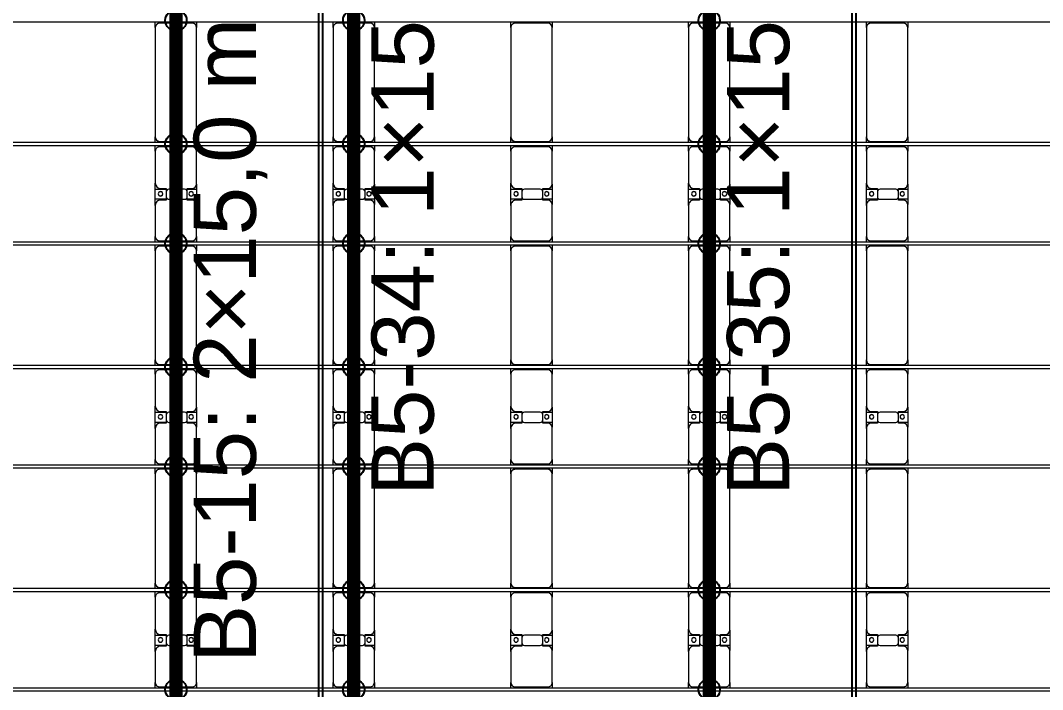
# Model space of a CAD drawing. Header units: millimetres. Extents: x -147246 to 112336, y -213734 to -86506.
# Drawn here: x -137864 to -126364, y -105745 to -98215 of the extents above; entities that cross this region are included whole.
import ezdxf

# ---------------------------------------------------------------- set-up
doc = ezdxf.new("R2010")
doc.units = ezdxf.units.MM
doc.layers.add('A-GENM', color=13, linetype='Continuous', lineweight=9)
doc.layers.add('S-BEAM', color=12, linetype='Continuous', lineweight=9)
doc.layers.add('GC-GHI CHU', color=2, linetype='Continuous')
doc.layers.add('GC-HOP 40x60 GIA CUONG', color=1, linetype='Continuous')
doc.styles.add('GC_VN', font='arial.ttf')

# ---------------------------------------------------------------- blocks, each defined once
blk = doc.blocks.new('Dai phao do pin - DẢI PHAO ĐỠ PIN-29486-BỐ TRÍ KHUNG KẾT CẤU BÈ PIN 05')
at = {"layer": 'A-GENM', "color": 7}
for p, q in [((1829, 223), (1890, 223)), ((1840, 173), (1840, -192)), ((3120, 223), (1890, 223)), ((3120, 223), (3179, 223)), ((3170, -192), (3170, 173)), ((3219, 223), (3280, 223)), ((3230, 173), (3230, -192)), ((3650, 223), (3280, 223)), ((3650, 223), (3822, 223)), ((3700, 118), (3700, 173)), ((3792, 118), (3700, 118)), ((3708, 223), (3880, 223)), ((3708, 118), (3708, 223)), ((3830, 118), (3738, 118)), ((3822, 223), (3822, 118)), ((3830, 173), (3830, 118)), ((4240, 223), (3880, 223)), ((4240, 223), (4299, 223)), ((4290, -192), (4290, 173)), ((4339, 223), (4400, 223)), ((4350, 173), (4350, -192)), ((5630, 223), (4400, 223)), ((5630, 223), (5689, 223)), ((5680, -192), (5680, 173)), ((5729, 223), (5790, 223)), ((5740, 173), (5740, -192)), ((6160, 223), (5790, 223)), ((6160, 223), (6332, 223)), ((6210, 118), (6210, 173)), ((6302, 118), (6210, 118)), ((6218, 223), (6386, 223)), ((6218, 118), (6218, 223)), ((6340, 118), (6248, 118)), ((6332, 223), (6332, 118)), ((6340, 173), (6340, 118)), ((6750, 223), (6390, 223)), ((6750, 223), (6809, 223)), ((6800, -192), (6800, 173)), ((6849, 223), (6910, 223)), ((6860, 173), (6860, -192)), ((8140, 223), (6910, 223)), ((8140, 223), (8199, 223)), ((8190, -192), (8190, 173)), ((8239, 223), (8300, 223)), ((8250, 173), (8250, -192)), ((8670, 223), (8300, 223)), ((8670, 223), (8842, 223)), ((8720, 118), (8720, 173)), ((8812, 118), (8720, 118)), ((8728, 223), (8900, 223)), ((8728, 118), (8728, 223)), ((8850, 118), (8758, 118)), ((8842, 223), (8842, 118)), ((8850, 173), (8850, 118)), ((9260, 223), (8900, 223)), ((9260, 223), (9319, 223)), ((9310, -192), (9310, 173)), ((3708, 88), (3708, -88)), ((3822, -88), (3822, 88)), ((6218, 88), (6218, -88)), ((6332, -88), (6332, 88)), ((8728, 88), (8728, -88)), ((8842, -88), (8842, 88)), ((3700, -182), (3700, -118)), ((3700, -118), (3792, -118)), ((3708, -242), (3708, -121)), ((3738, -118), (3830, -118)), ((3822, -121), (3822, -242)), ((3830, -118), (3830, -182)), ((6210, -182), (6210, -118)), ((6210, -118), (6302, -118)), ((6218, -242), (6218, -121)), ((6248, -118), (6340, -118)), ((6332, -121), (6332, -242)), ((6340, -118), (6340, -182)), ((8720, -182), (8720, -118)), ((8720, -118), (8812, -118)), ((8728, -242), (8728, -121)), ((8758, -118), (8850, -118)), ((8842, -121), (8842, -242)), ((8850, -118), (8850, -182)), ((1890, -242), (1829, -242)), ((1890, -242), (3120, -242)), ((3179, -242), (3120, -242)), ((3280, -242), (3219, -242)), ((3280, -242), (3640, -242)), ((3822, -242), (3640, -242)), ((3890, -242), (3708, -242)), ((3890, -242), (4240, -242)), ((4299, -242), (4240, -242)), ((4400, -242), (4339, -242)), ((4400, -242), (5630, -242)), ((5689, -242), (5630, -242)), ((5790, -242), (5729, -242)), ((5790, -242), (6150, -242)), ((6332, -242), (6150, -242)), ((6400, -242), (6218, -242)), ((6400, -242), (6750, -242)), ((6809, -242), (6750, -242)), ((6910, -242), (6849, -242)), ((6910, -242), (8140, -242)), ((8199, -242), (8140, -242)), ((8300, -242), (8239, -242)), ((8300, -242), (8660, -242)), ((8842, -242), (8660, -242)), ((8910, -242), (8728, -242)), ((8910, -242), (9260, -242)), ((9319, -242), (9260, -242))]:
    blk.add_line(p, q, dxfattribs=at)
for centre, radius, start, end in [((1890, 173), 50, 90, 180), ((1890, 173), 50, 90, 180), ((3120, 173), 50, 0, 90), ((3120, 173), 50, 45, 90), ((3280, 173), 50, 90, 180), ((3280, 173), 50, 135, 180), ((3650, 173), 50, 0, 90), ((3650, 173), 50, 0, 45), ((3738, 88), 30, 90, 180), ((3759, 162), 25, 0, 180), ((3759, 162), 25, 180, 0), ((3761, 162), 25, 0, 180), ((3761, 162), 25, 180, 360), ((3792, 88), 30, 0, 90), ((3880, 173), 50, 90, 180), ((3880, 173), 50, 135, 180), ((4240, 173), 50, 0, 90), ((4240, 173), 50, 0, 45), ((4400, 173), 50, 90, 180), ((4400, 173), 50, 90, 180), ((5630, 173), 50, 0, 90), ((5630, 173), 50, 45, 90), ((5790, 173), 50, 90, 180), ((5790, 173), 50, 135, 180), ((6160, 173), 50, 0, 90), ((6160, 173), 50, 0, 45), ((6248, 88), 30, 90, 180), ((6269, 162), 25, 0, 180), ((6269, 162), 25, 180, 0), ((6271, 162), 25, 0, 180), ((6271, 162), 25, 180, 360), ((6302, 88), 30, 0, 90), ((6390, 173), 50, 90, 180), ((6390, 173), 50, 135, 180), ((6750, 173), 50, 0, 90), ((6750, 173), 50, 0, 45), ((6910, 173), 50, 90, 180), ((6910, 173), 50, 90, 180), ((8140, 173), 50, 0, 90), ((8140, 173), 50, 45, 90), ((8300, 173), 50, 90, 180), ((8300, 173), 50, 135, 180), ((8670, 173), 50, 0, 90), ((8670, 173), 50, 0, 45), ((8758, 88), 30, 90, 180), ((8779, 162), 25, 0, 180), ((8779, 162), 25, 180, 360), ((8781, 162), 25, 0, 180), ((8781, 162), 25, 180, 360), ((8812, 88), 30, 0, 90), ((8900, 173), 50, 90, 180), ((8900, 173), 50, 135, 180), ((9260, 173), 50, 360, 90), ((9260, 173), 50, 0, 45), ((3738, -88), 30, 180, 270), ((3792, -88), 30, 270, 0), ((6248, -88), 30, 180, 270), ((6302, -88), 30, 270, 0), ((8758, -88), 30, 180, 270), ((8812, -88), 30, 270, 360), ((1890, -192), 50, 180, 270), ((1890, -192), 50, 180, 255), ((3120, -192), 50, 270, 0), ((3120, -192), 50, 270, 345), ((3280, -192), 50, 180, 270), ((3280, -192), 50, 180, 225), ((3640, -182), 60, 270, 360), ((3640, -182), 60, 330, 0), ((3759, -183), 25, 360, 180), ((3759, -183), 25, 180, 0), ((3761, -183), 25, 0, 180), ((3761, -183), 25, 180, 0), ((3890, -182), 60, 180, 270), ((3890, -182), 60, 180, 210), ((4240, -192), 50, 270, 0), ((4240, -192), 50, 315, 360), ((4400, -192), 50, 180, 270), ((4400, -192), 50, 180, 255), ((5630, -192), 50, 270, 0), ((5630, -192), 50, 270, 345), ((5790, -192), 50, 180, 270), ((5790, -192), 50, 180, 225), ((6150, -182), 60, 270, 360), ((6150, -182), 60, 330, 0), ((6269, -183), 25, 0, 180), ((6269, -183), 25, 180, 0), ((6271, -183), 25, 0, 180), ((6271, -183), 25, 180, 0), ((6400, -182), 60, 180, 270), ((6400, -182), 60, 180, 210), ((6750, -192), 50, 270, 0), ((6750, -192), 50, 315, 0), ((6910, -192), 50, 180, 270), ((6910, -192), 50, 180, 255), ((8140, -192), 50, 270, 0), ((8140, -192), 50, 270, 345), ((8300, -192), 50, 180, 270), ((8300, -192), 50, 180, 225), ((8660, -182), 60, 270, 0), ((8660, -182), 60, 330, 0), ((8779, -183), 25, 0, 180), ((8779, -183), 25, 180, 0), ((8781, -183), 25, 0, 180), ((8781, -183), 25, 180, 0), ((8910, -182), 60, 180, 270), ((8910, -182), 60, 180, 210), ((9260, -192), 50, 270, 360), ((9260, -192), 50, 315, 0)]:
    blk.add_arc(centre, radius, start, end, dxfattribs=at)
blk = doc.blocks.new('Dai phao do pin - DẢI PHAO ĐỠ PIN-29517-BỐ TRÍ KHUNG KẾT CẤU BÈ PIN 05')
at = {"layer": 'A-GENM', "color": 7}
for p, q in [((1829, 223), (1890, 223)), ((1840, 173), (1840, -192)), ((3120, 223), (1890, 223)), ((3120, 223), (3179, 223)), ((3170, -192), (3170, 173)), ((3219, 223), (3280, 223)), ((3230, 173), (3230, -192)), ((3650, 223), (3280, 223)), ((3650, 223), (3822, 223)), ((3700, 118), (3700, 173)), ((3792, 118), (3700, 118)), ((3708, 223), (3880, 223)), ((3708, 118), (3708, 223)), ((3830, 118), (3738, 118)), ((3822, 223), (3822, 118)), ((3830, 173), (3830, 118)), ((4240, 223), (3880, 223)), ((4240, 223), (4299, 223)), ((4290, -192), (4290, 173)), ((4339, 223), (4400, 223)), ((4350, 173), (4350, -192)), ((5630, 223), (4400, 223)), ((5630, 223), (5689, 223)), ((5680, -192), (5680, 173)), ((5729, 223), (5790, 223)), ((5740, 173), (5740, -192)), ((6160, 223), (5790, 223)), ((6160, 223), (6332, 223)), ((6210, 118), (6210, 173)), ((6302, 118), (6210, 118)), ((6218, 223), (6386, 223)), ((6218, 118), (6218, 223)), ((6340, 118), (6248, 118)), ((6332, 223), (6332, 118)), ((6340, 173), (6340, 118)), ((6750, 223), (6390, 223)), ((6750, 223), (6809, 223)), ((6800, -192), (6800, 173)), ((6849, 223), (6910, 223)), ((6860, 173), (6860, -192)), ((8140, 223), (6910, 223)), ((8140, 223), (8199, 223)), ((8190, -192), (8190, 173)), ((8239, 223), (8300, 223)), ((8250, 173), (8250, -192)), ((8670, 223), (8300, 223)), ((8670, 223), (8842, 223)), ((8720, 118), (8720, 173)), ((8812, 118), (8720, 118)), ((8728, 223), (8900, 223)), ((8728, 118), (8728, 223)), ((8850, 118), (8758, 118)), ((8842, 223), (8842, 118)), ((8850, 173), (8850, 118)), ((9260, 223), (8900, 223)), ((9260, 223), (9319, 223)), ((9310, -192), (9310, 173)), ((3708, 88), (3708, -88)), ((3822, -88), (3822, 88)), ((6218, 88), (6218, -88)), ((6332, -88), (6332, 88)), ((8728, 88), (8728, -88)), ((8842, -88), (8842, 88)), ((3700, -182), (3700, -118)), ((3700, -118), (3792, -118)), ((3708, -242), (3708, -118)), ((3738, -118), (3830, -118)), ((3822, -118), (3822, -242)), ((3830, -118), (3830, -182)), ((6210, -182), (6210, -118)), ((6210, -118), (6302, -118)), ((6218, -242), (6218, -118)), ((6248, -118), (6340, -118)), ((6332, -118), (6332, -242)), ((6340, -118), (6340, -182)), ((8720, -182), (8720, -118)), ((8720, -118), (8812, -118)), ((8728, -242), (8728, -118)), ((8758, -118), (8850, -118)), ((8842, -118), (8842, -242)), ((8850, -118), (8850, -182)), ((1890, -242), (1829, -242)), ((1890, -242), (3120, -242)), ((3179, -242), (3120, -242)), ((3280, -242), (3219, -242)), ((3280, -242), (3640, -242)), ((3822, -242), (3640, -242)), ((3890, -242), (3708, -242)), ((3890, -242), (4240, -242)), ((4299, -242), (4240, -242)), ((4400, -242), (4339, -242)), ((4400, -242), (5630, -242)), ((5689, -242), (5630, -242)), ((5790, -242), (5729, -242)), ((5790, -242), (6150, -242)), ((6332, -242), (6150, -242)), ((6400, -242), (6218, -242)), ((6400, -242), (6750, -242)), ((6809, -242), (6750, -242)), ((6910, -242), (6849, -242)), ((6910, -242), (8140, -242)), ((8199, -242), (8140, -242)), ((8300, -242), (8239, -242)), ((8300, -242), (8660, -242)), ((8842, -242), (8660, -242)), ((8910, -242), (8728, -242)), ((8910, -242), (9260, -242)), ((9319, -242), (9260, -242))]:
    blk.add_line(p, q, dxfattribs=at)
for centre, radius, start, end in [((1890, 173), 50, 90, 180), ((1890, 173), 50, 90, 180), ((3120, 173), 50, 0, 90), ((3120, 173), 50, 45, 90), ((3280, 173), 50, 90, 180), ((3280, 173), 50, 135, 180), ((3650, 173), 50, 0, 90), ((3650, 173), 50, 0, 45), ((3738, 88), 30, 90, 180), ((3759, 162), 25, 0, 180), ((3759, 162), 25, 180, 0), ((3761, 162), 25, 0, 180), ((3761, 162), 25, 180, 360), ((3792, 88), 30, 0, 90), ((3880, 173), 50, 90, 180), ((3880, 173), 50, 135, 180), ((4240, 173), 50, 0, 90), ((4240, 173), 50, 0, 45), ((4400, 173), 50, 90, 180), ((4400, 173), 50, 90, 180), ((5630, 173), 50, 0, 90), ((5630, 173), 50, 45, 90), ((5790, 173), 50, 90, 180), ((5790, 173), 50, 135, 180), ((6160, 173), 50, 0, 90), ((6160, 173), 50, 0, 45), ((6248, 88), 30, 90, 180), ((6269, 162), 25, 0, 180), ((6269, 162), 25, 180, 0), ((6271, 162), 25, 0, 180), ((6271, 162), 25, 180, 360), ((6302, 88), 30, 0, 90), ((6390, 173), 50, 90, 180), ((6390, 173), 50, 135, 180), ((6750, 173), 50, 0, 90), ((6750, 173), 50, 0, 45), ((6910, 173), 50, 90, 180), ((6910, 173), 50, 90, 180), ((8140, 173), 50, 0, 90), ((8140, 173), 50, 45, 90), ((8300, 173), 50, 90, 180), ((8300, 173), 50, 135, 180), ((8670, 173), 50, 0, 90), ((8670, 173), 50, 0, 45), ((8758, 88), 30, 90, 180), ((8779, 162), 25, 0, 180), ((8779, 162), 25, 180, 360), ((8781, 162), 25, 0, 180), ((8781, 162), 25, 180, 360), ((8812, 88), 30, 0, 90), ((8900, 173), 50, 90, 180), ((8900, 173), 50, 135, 180), ((9260, 173), 50, 360, 90), ((9260, 173), 50, 0, 45), ((3738, -88), 30, 180, 270), ((3792, -88), 30, 270, 0), ((6248, -88), 30, 180, 270), ((6302, -88), 30, 270, 0), ((8758, -88), 30, 180, 270), ((8812, -88), 30, 270, 360), ((1890, -192), 50, 180, 270), ((1890, -192), 50, 180, 255), ((3120, -192), 50, 270, 0), ((3120, -192), 50, 270, 345), ((3280, -192), 50, 180, 270), ((3280, -192), 50, 180, 225), ((3640, -182), 60, 270, 360), ((3640, -182), 60, 330, 0), ((3759, -183), 25, 360, 180), ((3759, -183), 25, 180, 0), ((3761, -183), 25, 0, 180), ((3761, -183), 25, 180, 0), ((3890, -182), 60, 180, 270), ((3890, -182), 60, 180, 210), ((4240, -192), 50, 270, 0), ((4240, -192), 50, 315, 360), ((4400, -192), 50, 180, 270), ((4400, -192), 50, 180, 210), ((4400, -192), 50, 211.4595, 255), ((5630, -192), 50, 270, 0), ((5630, -192), 50, 270, 345), ((5790, -192), 50, 180, 270), ((5790, -192), 50, 180, 225), ((6150, -182), 60, 270, 360), ((6150, -182), 60, 330, 0), ((6269, -183), 25, 0, 180), ((6269, -183), 25, 180, 0), ((6271, -183), 25, 0, 180), ((6271, -183), 25, 180, 0), ((6400, -182), 60, 180, 270), ((6400, -182), 60, 180, 210), ((6750, -192), 50, 270, 0), ((6750, -192), 50, 315, 0), ((6910, -192), 50, 180, 270), ((6910, -192), 50, 180, 210), ((6910, -192), 50, 211.445, 255), ((8140, -192), 50, 270, 0), ((8140, -192), 50, 270, 345), ((8300, -192), 50, 180, 270), ((8300, -192), 50, 180, 225), ((8660, -182), 60, 270, 0), ((8660, -182), 60, 330, 0), ((8779, -183), 25, 0, 180), ((8779, -183), 25, 180, 0), ((8781, -183), 25, 0, 180), ((8781, -183), 25, 180, 0), ((8910, -182), 60, 180, 270), ((8910, -182), 60, 180, 210), ((9260, -192), 50, 270, 360), ((9260, -192), 50, 315, 0)]:
    blk.add_arc(centre, radius, start, end, dxfattribs=at)
blk = doc.blocks.new('Dai phao do pin - DẢI PHAO ĐỠ PIN-29548-BỐ TRÍ KHUNG KẾT CẤU BÈ PIN 05')
at = {"layer": 'A-GENM', "color": 7}
for p, q in [((1829, 223), (1890, 223)), ((1840, 173), (1840, -192)), ((3120, 223), (1890, 223)), ((3120, 223), (3179, 223)), ((3170, -192), (3170, 173)), ((3219, 223), (3280, 223)), ((3230, 173), (3230, -192)), ((3650, 223), (3280, 223)), ((3650, 223), (3822, 223)), ((3700, 118), (3700, 173)), ((3792, 118), (3700, 118)), ((3708, 223), (3880, 223)), ((3708, 118), (3708, 223)), ((3830, 118), (3738, 118)), ((3822, 223), (3822, 118)), ((3830, 173), (3830, 118)), ((4240, 223), (3880, 223)), ((4240, 223), (4299, 223)), ((4290, -192), (4290, 173)), ((4339, 223), (4400, 223)), ((4350, 173), (4350, -192)), ((5630, 223), (4400, 223)), ((5630, 223), (5689, 223)), ((5680, -192), (5680, 173)), ((5729, 223), (5790, 223)), ((5740, 173), (5740, -192)), ((6160, 223), (5790, 223)), ((6160, 223), (6332, 223)), ((6210, 118), (6210, 173)), ((6302, 118), (6210, 118)), ((6218, 223), (6386, 223)), ((6218, 118), (6218, 223)), ((6340, 118), (6248, 118)), ((6332, 223), (6332, 118)), ((6340, 173), (6340, 118)), ((6750, 223), (6390, 223)), ((6750, 223), (6809, 223)), ((6800, -192), (6800, 173)), ((6849, 223), (6910, 223)), ((6860, 173), (6860, -192)), ((8140, 223), (6910, 223)), ((8140, 223), (8199, 223)), ((8190, -192), (8190, 173)), ((8239, 223), (8300, 223)), ((8250, 173), (8250, -192)), ((8670, 223), (8300, 223)), ((8670, 223), (8842, 223)), ((8720, 118), (8720, 173)), ((8812, 118), (8720, 118)), ((8728, 223), (8900, 223)), ((8728, 118), (8728, 223)), ((8850, 118), (8758, 118)), ((8842, 223), (8842, 118)), ((8850, 173), (8850, 118)), ((9260, 223), (8900, 223)), ((9260, 223), (9319, 223)), ((9310, -192), (9310, 173)), ((3708, 88), (3708, -88)), ((3822, -88), (3822, 88)), ((6218, 88), (6218, -88)), ((6332, -88), (6332, 88)), ((8728, 88), (8728, -88)), ((8842, -88), (8842, 88)), ((3700, -182), (3700, -118)), ((3700, -118), (3792, -118)), ((3708, -242), (3708, -118)), ((3738, -118), (3830, -118)), ((3822, -118), (3822, -242)), ((3830, -118), (3830, -182)), ((6210, -182), (6210, -118)), ((6210, -118), (6302, -118)), ((6218, -242), (6218, -118)), ((6248, -118), (6340, -118)), ((6332, -118), (6332, -242)), ((6340, -118), (6340, -182)), ((8720, -182), (8720, -118)), ((8720, -118), (8812, -118)), ((8728, -242), (8728, -118)), ((8758, -118), (8850, -118)), ((8842, -118), (8842, -242)), ((8850, -118), (8850, -182)), ((1890, -242), (1829, -242)), ((1890, -242), (3120, -242)), ((3179, -242), (3120, -242)), ((3280, -242), (3219, -242)), ((3280, -242), (3640, -242)), ((3822, -242), (3640, -242)), ((3890, -242), (3708, -242)), ((3890, -242), (4240, -242)), ((4299, -242), (4240, -242)), ((4400, -242), (4339, -242)), ((4400, -242), (5630, -242)), ((5689, -242), (5630, -242)), ((5790, -242), (5729, -242)), ((5790, -242), (6150, -242)), ((6332, -242), (6150, -242)), ((6400, -242), (6218, -242)), ((6400, -242), (6750, -242)), ((6809, -242), (6750, -242)), ((6910, -242), (6849, -242)), ((6910, -242), (8140, -242)), ((8199, -242), (8140, -242)), ((8300, -242), (8239, -242)), ((8300, -242), (8660, -242)), ((8842, -242), (8660, -242)), ((8910, -242), (8728, -242)), ((8910, -242), (9260, -242)), ((9319, -242), (9260, -242))]:
    blk.add_line(p, q, dxfattribs=at)
for centre, radius, start, end in [((1890, 173), 50, 90, 180), ((1890, 173), 50, 90, 180), ((3120, 173), 50, 0, 90), ((3120, 173), 50, 45, 90), ((3280, 173), 50, 90, 180), ((3280, 173), 50, 135, 180), ((3650, 173), 50, 0, 90), ((3650, 173), 50, 0, 45), ((3738, 88), 30, 90, 180), ((3759, 162), 25, 0, 180), ((3759, 162), 25, 180, 0), ((3761, 162), 25, 0, 180), ((3761, 162), 25, 180, 360), ((3792, 88), 30, 0, 90), ((3880, 173), 50, 90, 180), ((3880, 173), 50, 135, 180), ((4240, 173), 50, 0, 90), ((4240, 173), 50, 0, 45), ((4400, 173), 50, 90, 180), ((4400, 173), 50, 90, 180), ((5630, 173), 50, 0, 90), ((5630, 173), 50, 45, 90), ((5790, 173), 50, 90, 180), ((5790, 173), 50, 135, 180), ((6160, 173), 50, 0, 90), ((6160, 173), 50, 0, 45), ((6248, 88), 30, 90, 180), ((6269, 162), 25, 0, 180), ((6269, 162), 25, 180, 0), ((6271, 162), 25, 0, 180), ((6271, 162), 25, 180, 360), ((6302, 88), 30, 0, 90), ((6390, 173), 50, 90, 180), ((6390, 173), 50, 135, 180), ((6750, 173), 50, 0, 90), ((6750, 173), 50, 0, 45), ((6910, 173), 50, 90, 180), ((6910, 173), 50, 90, 177.0069), ((8140, 173), 50, 0, 90), ((8140, 173), 50, 45, 90), ((8300, 173), 50, 90, 180), ((8300, 173), 50, 135, 180), ((8670, 173), 50, 0, 90), ((8670, 173), 50, 0, 45), ((8758, 88), 30, 90, 180), ((8779, 162), 25, 0, 180), ((8779, 162), 25, 180, 360), ((8781, 162), 25, 0, 180), ((8781, 162), 25, 180, 360), ((8812, 88), 30, 0, 90), ((8900, 173), 50, 90, 180), ((8900, 173), 50, 135, 180), ((9260, 173), 50, 360, 90), ((9260, 173), 50, 0, 45), ((3738, -88), 30, 180, 270), ((3792, -88), 30, 270, 0), ((6248, -88), 30, 180, 270), ((6302, -88), 30, 270, 0), ((8758, -88), 30, 180, 270), ((8812, -88), 30, 270, 360), ((1890, -192), 50, 180, 270), ((1890, -192), 50, 180, 255), ((3120, -192), 50, 270, 0), ((3120, -192), 50, 270, 345), ((3280, -192), 50, 180, 270), ((3280, -192), 50, 180, 225), ((3640, -182), 60, 270, 360), ((3640, -182), 60, 330, 0), ((3759, -183), 25, 360, 180), ((3759, -183), 25, 180, 0), ((3761, -183), 25, 0, 180), ((3761, -183), 25, 180, 0), ((3890, -182), 60, 180, 270), ((3890, -182), 60, 180, 210), ((4240, -192), 50, 270, 0), ((4240, -192), 50, 315, 360), ((4400, -192), 50, 180, 270), ((4400, -192), 50, 180, 255), ((5630, -192), 50, 270, 0), ((5630, -192), 50, 270, 345), ((5790, -192), 50, 180, 270), ((5790, -192), 50, 180, 225), ((6150, -182), 60, 270, 360), ((6150, -182), 60, 330, 0), ((6269, -183), 25, 0, 180), ((6269, -183), 25, 180, 0), ((6271, -183), 25, 0, 180), ((6271, -183), 25, 180, 0), ((6400, -182), 60, 180, 270), ((6400, -182), 60, 180, 210), ((6750, -192), 50, 270, 0), ((6750, -192), 50, 315, 0), ((6910, -192), 50, 180, 270), ((6910, -192), 50, 183.0061, 255), ((8140, -192), 50, 270, 0), ((8140, -192), 50, 270, 345), ((8300, -192), 50, 180, 270), ((8300, -192), 50, 180, 225), ((8660, -182), 60, 270, 0), ((8660, -182), 60, 330, 0), ((8779, -183), 25, 0, 180), ((8779, -183), 25, 180, 0), ((8781, -183), 25, 0, 180), ((8781, -183), 25, 180, 0), ((8910, -182), 60, 180, 270), ((8910, -182), 60, 180, 210), ((9260, -192), 50, 270, 360), ((9260, -192), 50, 315, 0)]:
    blk.add_arc(centre, radius, start, end, dxfattribs=at)
blk = doc.blocks.new('Dai phao do pin - DẢI PHAO ĐỠ PIN-29579-BỐ TRÍ KHUNG KẾT CẤU BÈ PIN 05')
at = {"layer": 'A-GENM', "color": 7}
for p, q in [((1829, 223), (1890, 223)), ((1840, 173), (1840, -192)), ((3120, 223), (1890, 223)), ((3120, 223), (3179, 223)), ((3170, -192), (3170, 173)), ((3219, 223), (3280, 223)), ((3230, 173), (3230, -192)), ((3650, 223), (3280, 223)), ((3650, 223), (3822, 223)), ((3700, 118), (3700, 173)), ((3792, 118), (3700, 118)), ((3708, 223), (3880, 223)), ((3708, 118), (3708, 223)), ((3830, 118), (3738, 118)), ((3822, 223), (3822, 118)), ((3830, 173), (3830, 118)), ((4240, 223), (3880, 223)), ((4240, 223), (4299, 223)), ((4290, -192), (4290, 173)), ((4339, 223), (4400, 223)), ((4350, 173), (4350, -192)), ((5630, 223), (4400, 223)), ((5630, 223), (5689, 223)), ((5680, -192), (5680, 173)), ((5729, 223), (5790, 223)), ((5740, 173), (5740, -192)), ((6160, 223), (5790, 223)), ((6160, 223), (6332, 223)), ((6210, 118), (6210, 173)), ((6302, 118), (6210, 118)), ((6218, 223), (6386, 223)), ((6218, 118), (6218, 223)), ((6340, 118), (6248, 118)), ((6332, 223), (6332, 118)), ((6340, 173), (6340, 118)), ((6750, 223), (6390, 223)), ((6750, 223), (6809, 223)), ((6800, -192), (6800, 173)), ((6849, 223), (6910, 223)), ((6860, 173), (6860, -192)), ((8140, 223), (6910, 223)), ((8140, 223), (8199, 223)), ((8190, -192), (8190, 173)), ((8239, 223), (8300, 223)), ((8250, 173), (8250, -192)), ((8670, 223), (8300, 223)), ((8670, 223), (8842, 223)), ((8720, 118), (8720, 173)), ((8812, 118), (8720, 118)), ((8728, 223), (8900, 223)), ((8728, 118), (8728, 223)), ((8850, 118), (8758, 118)), ((8842, 223), (8842, 118)), ((8850, 173), (8850, 118)), ((9260, 223), (8900, 223)), ((9260, 223), (9319, 223)), ((9310, -192), (9310, 173)), ((3708, 88), (3708, -88)), ((3822, -88), (3822, 88)), ((6218, 88), (6218, -88)), ((6332, -88), (6332, 88)), ((8728, 88), (8728, -88)), ((8842, -88), (8842, 88)), ((3700, -182), (3700, -118)), ((3700, -118), (3792, -118)), ((3708, -242), (3708, -118)), ((3738, -118), (3830, -118)), ((3822, -118), (3822, -242)), ((3830, -118), (3830, -182)), ((6210, -182), (6210, -118)), ((6210, -118), (6302, -118)), ((6218, -242), (6218, -118)), ((6248, -118), (6340, -118)), ((6332, -118), (6332, -242)), ((6340, -118), (6340, -182)), ((8720, -182), (8720, -118)), ((8720, -118), (8812, -118)), ((8728, -242), (8728, -118)), ((8758, -118), (8850, -118)), ((8842, -118), (8842, -242)), ((8850, -118), (8850, -182)), ((1890, -242), (1829, -242)), ((1890, -242), (3120, -242)), ((3179, -242), (3120, -242)), ((3280, -242), (3219, -242)), ((3280, -242), (3640, -242)), ((3822, -242), (3640, -242)), ((3890, -242), (3708, -242)), ((3890, -242), (4240, -242)), ((4299, -242), (4240, -242)), ((4400, -242), (4339, -242)), ((4400, -242), (5630, -242)), ((5689, -242), (5630, -242)), ((5790, -242), (5729, -242)), ((5790, -242), (6150, -242)), ((6332, -242), (6150, -242)), ((6400, -242), (6218, -242)), ((6400, -242), (6750, -242)), ((6809, -242), (6750, -242)), ((6910, -242), (6849, -242)), ((6910, -242), (8140, -242)), ((8199, -242), (8140, -242)), ((8300, -242), (8239, -242)), ((8300, -242), (8660, -242)), ((8842, -242), (8660, -242)), ((8910, -242), (8728, -242)), ((8910, -242), (9260, -242)), ((9319, -242), (9260, -242))]:
    blk.add_line(p, q, dxfattribs=at)
for centre, radius, start, end in [((1890, 173), 50, 90, 180), ((1890, 173), 50, 92.1918, 180), ((3120, 173), 50, 0, 90), ((3120, 173), 50, 45, 87.8516), ((3280, 173), 50, 90, 180), ((3280, 173), 50, 135, 180), ((3650, 173), 50, 0, 90), ((3650, 173), 50, 0, 45), ((3738, 88), 30, 90, 180), ((3759, 162), 25, 0, 180), ((3759, 162), 25, 180, 0), ((3761, 162), 25, 0, 180), ((3761, 162), 25, 180, 360), ((3792, 88), 30, 0, 90), ((3880, 173), 50, 90, 180), ((3880, 173), 50, 135, 180), ((4240, 173), 50, 0, 90), ((4240, 173), 50, 0, 45), ((4400, 173), 50, 90, 180), ((4400, 173), 50, 92.1035, 180), ((5630, 173), 50, 0, 90), ((5630, 173), 50, 45, 87.9399), ((5790, 173), 50, 90, 180), ((5790, 173), 50, 135, 180), ((6160, 173), 50, 0, 90), ((6160, 173), 50, 0, 45), ((6248, 88), 30, 90, 180), ((6269, 162), 25, 0, 180), ((6269, 162), 25, 180, 0), ((6271, 162), 25, 0, 180), ((6271, 162), 25, 180, 360), ((6302, 88), 30, 0, 90), ((6390, 173), 50, 90, 180), ((6390, 173), 50, 135, 180), ((6750, 173), 50, 0, 90), ((6750, 173), 50, 0, 45), ((6910, 173), 50, 90, 180), ((6910, 173), 50, 92.0152, 177.0773), ((8140, 173), 50, 0, 90), ((8140, 173), 50, 45, 88.0283), ((8300, 173), 50, 90, 180), ((8300, 173), 50, 135, 180), ((8670, 173), 50, 0, 90), ((8670, 173), 50, 0, 45), ((8758, 88), 30, 90, 180), ((8779, 162), 25, 0, 180), ((8779, 162), 25, 180, 360), ((8781, 162), 25, 0, 180), ((8781, 162), 25, 180, 360), ((8812, 88), 30, 0, 90), ((8900, 173), 50, 90, 180), ((8900, 173), 50, 135, 180), ((9260, 173), 50, 360, 90), ((9260, 173), 50, 0, 45), ((3738, -88), 30, 180, 270), ((3792, -88), 30, 270, 0), ((6248, -88), 30, 180, 270), ((6302, -88), 30, 270, 0), ((8758, -88), 30, 180, 270), ((8812, -88), 30, 270, 360), ((1890, -192), 50, 180, 270), ((1890, -192), 50, 180, 255), ((3120, -192), 50, 270, 0), ((3120, -192), 50, 270, 345), ((3280, -192), 50, 180, 270), ((3280, -192), 50, 180, 225), ((3640, -182), 60, 270, 360), ((3640, -182), 60, 330, 0), ((3759, -183), 25, 360, 180), ((3759, -183), 25, 180, 0), ((3761, -183), 25, 0, 180), ((3761, -183), 25, 180, 0), ((3890, -182), 60, 180, 270), ((3890, -182), 60, 180, 210), ((4240, -192), 50, 270, 0), ((4240, -192), 50, 315, 360), ((4400, -192), 50, 180, 270), ((4400, -192), 50, 180, 255), ((5630, -192), 50, 270, 0), ((5630, -192), 50, 270, 345), ((5790, -192), 50, 180, 270), ((5790, -192), 50, 180, 225), ((6150, -182), 60, 270, 360), ((6150, -182), 60, 330, 0), ((6269, -183), 25, 0, 180), ((6269, -183), 25, 180, 0), ((6271, -183), 25, 0, 180), ((6271, -183), 25, 180, 0), ((6400, -182), 60, 180, 270), ((6400, -182), 60, 180, 210), ((6750, -192), 50, 270, 0), ((6750, -192), 50, 315, 0), ((6910, -192), 50, 180, 270), ((6910, -192), 50, 182.9357, 255), ((8140, -192), 50, 270, 0), ((8140, -192), 50, 270, 345), ((8300, -192), 50, 180, 270), ((8300, -192), 50, 180, 225), ((8660, -182), 60, 270, 0), ((8660, -182), 60, 330, 0), ((8779, -183), 25, 0, 180), ((8779, -183), 25, 180, 0), ((8781, -183), 25, 0, 180), ((8781, -183), 25, 180, 0), ((8910, -182), 60, 180, 270), ((8910, -182), 60, 180, 210), ((9260, -192), 50, 270, 360), ((9260, -192), 50, 315, 0)]:
    blk.add_arc(centre, radius, start, end, dxfattribs=at)
blk = doc.blocks.new('Dai phao do pin - DẢI PHAO ĐỠ PIN-29610-BỐ TRÍ KHUNG KẾT CẤU BÈ PIN 05')
at = {"layer": 'A-GENM', "color": 7}
for p, q in [((1829, 223), (1890, 223)), ((1840, 173), (1840, -192)), ((3120, 223), (1890, 223)), ((3120, 223), (3179, 223)), ((3170, -192), (3170, 173)), ((3219, 223), (3280, 223)), ((3230, 173), (3230, -192)), ((3650, 223), (3280, 223)), ((3650, 223), (3822, 223)), ((3700, 118), (3700, 173)), ((3792, 118), (3700, 118)), ((3708, 223), (3880, 223)), ((3708, 118), (3708, 223)), ((3830, 118), (3738, 118)), ((3822, 223), (3822, 118)), ((3830, 173), (3830, 118)), ((4240, 223), (3880, 223)), ((4240, 223), (4299, 223)), ((4290, -192), (4290, 173)), ((4339, 223), (4400, 223)), ((4350, 173), (4350, -192)), ((5630, 223), (4400, 223)), ((5630, 223), (5689, 223)), ((5680, -192), (5680, 173)), ((5729, 223), (5790, 223)), ((5740, 173), (5740, -192)), ((6160, 223), (5790, 223)), ((6160, 223), (6332, 223)), ((6210, 118), (6210, 173)), ((6302, 118), (6210, 118)), ((6218, 223), (6386, 223)), ((6218, 118), (6218, 223)), ((6340, 118), (6248, 118)), ((6332, 223), (6332, 118)), ((6340, 173), (6340, 118)), ((6750, 223), (6390, 223)), ((6750, 223), (6809, 223)), ((6800, -192), (6800, 173)), ((6849, 223), (6910, 223)), ((6860, 173), (6860, -192)), ((8140, 223), (6910, 223)), ((8140, 223), (8199, 223)), ((8190, -192), (8190, 173)), ((8239, 223), (8300, 223)), ((8250, 173), (8250, -192)), ((8670, 223), (8300, 223)), ((8670, 223), (8842, 223)), ((8720, 118), (8720, 173)), ((8812, 118), (8720, 118)), ((8728, 223), (8900, 223)), ((8728, 118), (8728, 223)), ((8850, 118), (8758, 118)), ((8842, 223), (8842, 118)), ((8850, 173), (8850, 118)), ((9260, 223), (8900, 223)), ((9260, 223), (9319, 223)), ((9310, -192), (9310, 173)), ((3708, 88), (3708, -88)), ((3822, -88), (3822, 88)), ((6218, 88), (6218, -88)), ((6332, -88), (6332, 88)), ((8728, 88), (8728, -88)), ((8842, -88), (8842, 88)), ((3700, -182), (3700, -118)), ((3700, -118), (3792, -118)), ((3708, -242), (3708, -118)), ((3738, -118), (3830, -118)), ((3822, -118), (3822, -242)), ((3830, -118), (3830, -182)), ((6210, -182), (6210, -118)), ((6210, -118), (6302, -118)), ((6218, -242), (6218, -118)), ((6248, -118), (6340, -118)), ((6332, -118), (6332, -242)), ((6340, -118), (6340, -182)), ((8720, -182), (8720, -118)), ((8720, -118), (8812, -118)), ((8728, -242), (8728, -118)), ((8758, -118), (8850, -118)), ((8842, -118), (8842, -242)), ((8850, -118), (8850, -182)), ((1890, -242), (1829, -242)), ((1890, -242), (3120, -242)), ((3179, -242), (3120, -242)), ((3280, -242), (3219, -242)), ((3280, -242), (3640, -242)), ((3822, -242), (3640, -242)), ((3890, -242), (3708, -242)), ((3890, -242), (4240, -242)), ((4299, -242), (4240, -242)), ((4400, -242), (4339, -242)), ((4400, -242), (5630, -242)), ((5689, -242), (5630, -242)), ((5790, -242), (5729, -242)), ((5790, -242), (6150, -242)), ((6332, -242), (6150, -242)), ((6400, -242), (6218, -242)), ((6400, -242), (6750, -242)), ((6809, -242), (6750, -242)), ((6910, -242), (6849, -242)), ((6910, -242), (8140, -242)), ((8199, -242), (8140, -242)), ((8300, -242), (8239, -242)), ((8300, -242), (8660, -242)), ((8842, -242), (8660, -242)), ((8910, -242), (8728, -242)), ((8910, -242), (9260, -242)), ((9319, -242), (9260, -242))]:
    blk.add_line(p, q, dxfattribs=at)
for centre, radius, start, end in [((1890, 173), 50, 90, 180), ((1890, 173), 50, 90, 180), ((3120, 173), 50, 0, 90), ((3120, 173), 50, 45, 90), ((3280, 173), 50, 90, 180), ((3280, 173), 50, 135, 180), ((3650, 173), 50, 0, 90), ((3650, 173), 50, 0, 45), ((3738, 88), 30, 90, 180), ((3759, 162), 25, 0, 180), ((3759, 162), 25, 180, 0), ((3761, 162), 25, 0, 180), ((3761, 162), 25, 180, 360), ((3792, 88), 30, 0, 90), ((3880, 173), 50, 90, 180), ((3880, 173), 50, 135, 180), ((4240, 173), 50, 0, 90), ((4240, 173), 50, 0, 45), ((4400, 173), 50, 90, 180), ((4400, 173), 50, 90, 180), ((5630, 173), 50, 0, 90), ((5630, 173), 50, 45, 90), ((5790, 173), 50, 90, 180), ((5790, 173), 50, 135, 180), ((6160, 173), 50, 0, 90), ((6160, 173), 50, 0, 45), ((6248, 88), 30, 90, 180), ((6269, 162), 25, 0, 180), ((6269, 162), 25, 180, 0), ((6271, 162), 25, 0, 180), ((6271, 162), 25, 180, 360), ((6302, 88), 30, 0, 90), ((6390, 173), 50, 90, 180), ((6390, 173), 50, 135, 180), ((6750, 173), 50, 0, 90), ((6750, 173), 50, 0, 45), ((6910, 173), 50, 90, 180), ((6910, 173), 50, 90, 180), ((8140, 173), 50, 0, 90), ((8140, 173), 50, 45, 90), ((8300, 173), 50, 90, 180), ((8300, 173), 50, 135, 180), ((8670, 173), 50, 0, 90), ((8670, 173), 50, 0, 45), ((8758, 88), 30, 90, 180), ((8779, 162), 25, 0, 180), ((8779, 162), 25, 180, 360), ((8781, 162), 25, 0, 180), ((8781, 162), 25, 180, 360), ((8812, 88), 30, 0, 90), ((8900, 173), 50, 90, 180), ((8900, 173), 50, 135, 180), ((9260, 173), 50, 360, 90), ((9260, 173), 50, 0, 45), ((3738, -88), 30, 180, 270), ((3792, -88), 30, 270, 0), ((6248, -88), 30, 180, 270), ((6302, -88), 30, 270, 0), ((8758, -88), 30, 180, 270), ((8812, -88), 30, 270, 360), ((1890, -192), 50, 180, 270), ((1890, -192), 50, 180, 255), ((3120, -192), 50, 270, 0), ((3120, -192), 50, 270, 345), ((3280, -192), 50, 180, 270), ((3280, -192), 50, 180, 225), ((3640, -182), 60, 270, 360), ((3640, -182), 60, 330, 0), ((3759, -183), 25, 360, 180), ((3759, -183), 25, 180, 0), ((3761, -183), 25, 0, 180), ((3761, -183), 25, 180, 0), ((3890, -182), 60, 180, 270), ((3890, -182), 60, 180, 210), ((4240, -192), 50, 270, 0), ((4240, -192), 50, 315, 360), ((4400, -192), 50, 180, 270), ((4400, -192), 50, 180, 255), ((5630, -192), 50, 270, 0), ((5630, -192), 50, 270, 345), ((5790, -192), 50, 180, 270), ((5790, -192), 50, 180, 225), ((6150, -182), 60, 270, 360), ((6150, -182), 60, 330, 0), ((6269, -183), 25, 0, 180), ((6269, -183), 25, 180, 0), ((6271, -183), 25, 0, 180), ((6271, -183), 25, 180, 0), ((6400, -182), 60, 180, 270), ((6400, -182), 60, 180, 210), ((6750, -192), 50, 270, 0), ((6750, -192), 50, 315, 0), ((6910, -192), 50, 180, 270), ((6910, -192), 50, 180, 255), ((8140, -192), 50, 270, 0), ((8140, -192), 50, 270, 345), ((8300, -192), 50, 180, 270), ((8300, -192), 50, 180, 225), ((8660, -182), 60, 270, 0), ((8660, -182), 60, 330, 0), ((8779, -183), 25, 0, 180), ((8779, -183), 25, 180, 0), ((8781, -183), 25, 0, 180), ((8781, -183), 25, 180, 0), ((8910, -182), 60, 180, 270), ((8910, -182), 60, 180, 210), ((9260, -192), 50, 270, 360), ((9260, -192), 50, 315, 0)]:
    blk.add_arc(centre, radius, start, end, dxfattribs=at)
blk = doc.blocks.new('Dầm C52 - Dầm C52-18762-BỐ TRÍ KHUNG KẾT CẤU BÈ PIN 05')
at = {"layer": 'S-BEAM', "color": 1}
blk.add_line((-74474, 20), (74474, 20), dxfattribs=at)
blk = doc.blocks.new('Dầm C52 - Dầm C52-18763-BỐ TRÍ KHUNG KẾT CẤU BÈ PIN 05')
at = {"layer": 'S-BEAM', "color": 1}
for p, q in [((-74474, 20), (74474, 20)), ((74474, -20), (-74474, -20))]:
    blk.add_line(p, q, dxfattribs=at)
blk = doc.blocks.new('Dầm C52 - Dầm C52-18764-BỐ TRÍ KHUNG KẾT CẤU BÈ PIN 05')
at = {"layer": 'S-BEAM', "color": 1}
for p, q in [((-74474, 20), (74474, 20)), ((74474, -20), (-74474, -20))]:
    blk.add_line(p, q, dxfattribs=at)
blk = doc.blocks.new('Dầm C52 - Dầm C52-18765-BỐ TRÍ KHUNG KẾT CẤU BÈ PIN 05')
at = {"layer": 'S-BEAM', "color": 1}
for p, q in [((-74474, 20), (74474, 20)), ((74474, -20), (-74474, -20))]:
    blk.add_line(p, q, dxfattribs=at)
blk = doc.blocks.new('Dầm C52 - Hộp 40x60-38180-BỐ TRÍ KHUNG KẾT CẤU BÈ PIN 05')
at = {"layer": 'S-BEAM', "color": 3, "lineweight": 25}
for p, q in [((-38420, 20), (38420, 20)), ((38420, -20), (-38420, -20))]:
    blk.add_line(p, q, dxfattribs=at)
blk = doc.blocks.new('HOBANMONG_BEPIN 5_rvt-1-BỐ TRÍ KHUNG KẾT CẤU BÈ PIN 05')
at = {"layer": 'A-GENM', "color": 3, "lineweight": 25, "rotation": 269.9997710125194}
for name, p in [('Dai phao do pin - DẢI PHAO ĐỠ PIN-29486-BỐ TRÍ KHUNG KẾT CẤU BÈ PIN 05', (-136105, -96406)), ('Dai phao do pin - DẢI PHAO ĐỠ PIN-29517-BỐ TRÍ KHUNG KẾT CẤU BÈ PIN 05', (-134105, -96406)), ('Dai phao do pin - DẢI PHAO ĐỠ PIN-29548-BỐ TRÍ KHUNG KẾT CẤU BÈ PIN 05', (-132105, -96406)), ('Dai phao do pin - DẢI PHAO ĐỠ PIN-29579-BỐ TRÍ KHUNG KẾT CẤU BÈ PIN 05', (-130105, -96406)), ('Dai phao do pin - DẢI PHAO ĐỠ PIN-29610-BỐ TRÍ KHUNG KẾT CẤU BÈ PIN 05', (-128105, -96406))]:
    blk.add_blockref(name, p, dxfattribs=at)
at = {"layer": 'S-BEAM', "color": 3, "lineweight": 25}
for name, p, rotation in [('Dầm C52 - Hộp 40x60-38180-BỐ TRÍ KHUNG KẾT CẤU BÈ PIN 05', (-134486, -130974), 269.9997710125197), ('Dầm C52 - Hộp 40x60-38180-BỐ TRÍ KHUNG KẾT CẤU BÈ PIN 05', (-128486, -130974), 269.9997710125197), ('Dầm C52 - Dầm C52-18762-BỐ TRÍ KHUNG KẾT CẤU BÈ PIN 05', (-66080, -98215), 179.9997710135151), ('Dầm C52 - Dầm C52-18763-BỐ TRÍ KHUNG KẾT CẤU BÈ PIN 05', (-66080, -99605), 179.9997710135151), ('Dầm C52 - Dầm C52-18763-BỐ TRÍ KHUNG KẾT CẤU BÈ PIN 05', (-66080, -100725), 179.9997710135151), ('Dầm C52 - Dầm C52-18764-BỐ TRÍ KHUNG KẾT CẤU BÈ PIN 05', (-66080, -102115), 179.9997710135151), ('Dầm C52 - Dầm C52-18764-BỐ TRÍ KHUNG KẾT CẤU BÈ PIN 05', (-66080, -103235), 179.9997710135151), ('Dầm C52 - Dầm C52-18765-BỐ TRÍ KHUNG KẾT CẤU BÈ PIN 05', (-66080, -104625), 179.9997710135151), ('Dầm C52 - Dầm C52-18765-BỐ TRÍ KHUNG KẾT CẤU BÈ PIN 05', (-66080, -105745), 179.9997710135151)]:
    blk.add_blockref(name, p, dxfattribs=dict(at, rotation=rotation))

msp = doc.modelspace()

# ---------------------------------------------------------------- linework, layer by layer
at = {"layer": 'GC-HOP 40x60 GIA CUONG', "const_width": 150}
for points in [[(-134115, -108066), (-134115, -93066)], [(-130115, -108066), (-130115, -93066)], [(-136115, -109944), (-136115, -94944)]]:
    msp.add_lwpolyline(points, dxfattribs=at)
at = {"layer": 'GC-HOP 40x60 GIA CUONG'}
for centre in [(-136115, -98215), (-134115, -98215), (-130115, -98215), (-136115, -99605), (-134115, -99605), (-130115, -99605), (-136115, -100725), (-134115, -100725), (-130115, -100725), (-136115, -102115), (-134115, -102115), (-130115, -102115), (-136115, -103235), (-134115, -103235), (-130115, -103235), (-136115, -104625), (-134115, -104625), (-130115, -104625), (-136115, -105745), (-134115, -105745), (-130115, -105745)]:
    msp.add_circle(centre, 120, dxfattribs=at)

# ---------------------------------------------------------------- block references
at = {"lineweight": 5}
msp.add_blockref('HOBANMONG_BEPIN 5_rvt-1-BỐ TRÍ KHUNG KẾT CẤU BÈ PIN 05', (0, 0), dxfattribs=at)

# ---------------------------------------------------------------- texts
at = {"layer": 'GC-GHI CHU', "style": 'GC_VN'}
for s, p in [('B5-34: 1×15,0 m', (-133215, -103566)), ('B5-35: 1×15,0 m', (-129215, -103566)), ('B5-15: 2×15,0 m', (-135215, -105444))]:
    msp.add_text(s, height=700, rotation=90, dxfattribs=at).set_placement(p)

doc.saveas('drawing.dxf')
